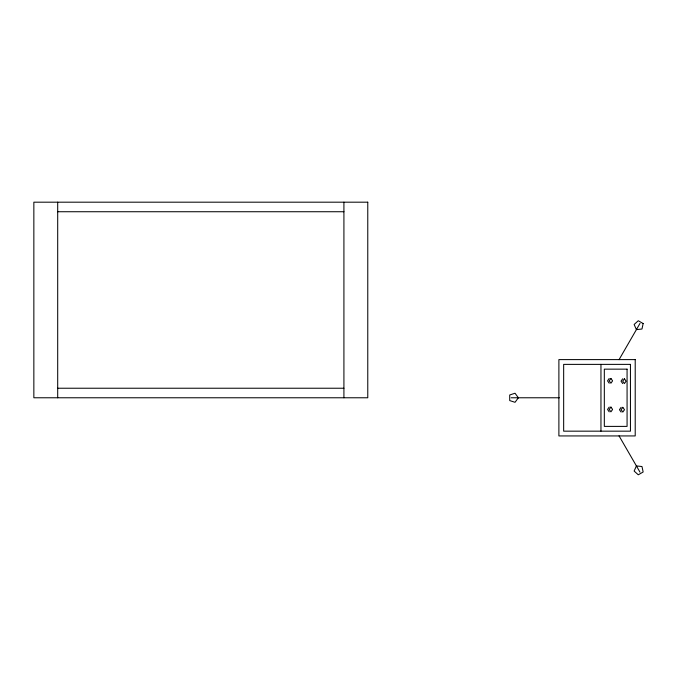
<?xml version="1.0" encoding="UTF-8"?>
<svg xmlns="http://www.w3.org/2000/svg" width="677" height="677" viewBox="0 0 677 677"><rect width="100%" height="100%" fill="white"/><g stroke="black" fill="none" stroke-linecap="round" stroke-linejoin="round"><path stroke-width="1.02" d="M619.04 359.682L639.985 323.411M609.224 378.451L607.54 380.838L609.224 383.224M622.713 378.79L621.029 381.176L622.713 383.563M609.224 407.072L607.54 409.458L609.224 411.844M621.122 407.326L619.438 409.712L621.122 412.09M57.697 211.732L343.916 211.732M57.697 388.234L343.916 388.234M511.186 397.771L559.354 397.771M619.04 435.861L639.985 472.131M600.956 364.378L600.956 431.164M343.916 202.186L343.916 397.771M57.697 202.186L57.697 397.771M643.15 323.538L641.982 329.022L636.405 329.606L634.129 324.486L638.293 320.729L643.15 323.538M636.405 465.937L634.129 471.057L638.293 474.814L643.15 472.004L641.982 466.521L636.405 465.937M610.916 378.451L609.224 380.838L610.916 383.224L612.6 380.838L610.916 378.451M624.406 378.79L622.713 381.176L624.406 383.563L626.09 381.176L624.406 378.79M610.916 407.072L609.224 409.458L610.916 411.844L612.6 409.458L610.916 407.072M622.806 407.326L621.122 409.712L622.806 412.09L624.499 409.712L622.806 407.326M518.345 397.771L515.045 402.307L509.713 400.572L509.713 394.97L515.045 393.235L518.345 397.771M367.772 202.186L33.85 202.186L33.85 397.771L367.772 397.771L367.772 202.186M635.212 359.605L558.889 359.605L558.889 435.937L635.212 435.937L635.212 359.605M630.448 364.378L563.662 364.378L563.662 431.164L630.448 431.164L630.448 364.378M627.071 369.151L604.324 369.151L604.324 426.392L627.071 426.392L627.071 369.151"/></g></svg>
